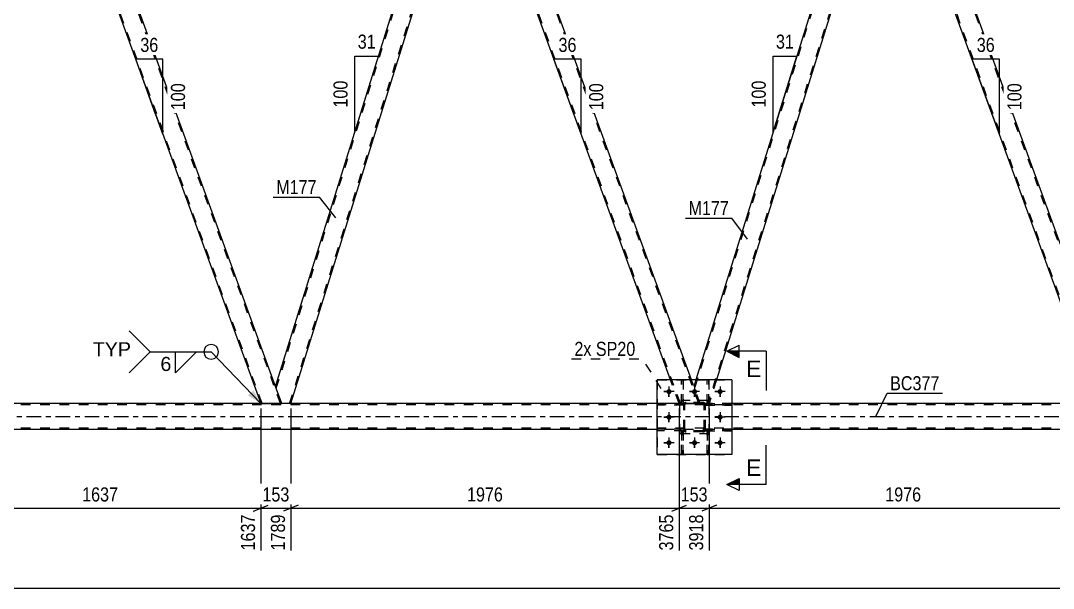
# Model space of a CAD drawing. Header units: millimetres. Extents: x 0 to 841, y 0 to 594.
# Drawn here: x 118.3 to 328.5, y 263.7 to 379.2 of the extents above; entities that cross this region are included whole.
import ezdxf

# ---------------------------------------------------------------- set-up
doc = ezdxf.new("R2010")
doc.units = ezdxf.units.MM
doc.linetypes.add('DXK_LINE_DOT2', pattern=[3.9198, 1.9599, -1.9599])
doc.linetypes.add('DXK_LINE_DOT3', pattern=[5.9187, 2.979, -0.9799, 0.9799, -0.9799])
doc.styles.add('Arial', font='ARIAL.TTF', dxfattribs={"height": 0.2})
doc.styles.add('Arial Narrow', font='ARIALN.TTF', dxfattribs={"height": 0.2})

# ---------------------------------------------------------------- blocks, each defined once
blk = doc.blocks.new('Part-122568727-5066 - 5055')
at = {"color": 7, "linetype": 'DXK_LINE_DOT2'}
for p, q in [((258.39, 295.72), (258.07, 295.72)), ((258.07, 295.72), (258.07, 290.89)), ((258.07, 295.12), (258.39, 295.12)), ((258.39, 290.89), (258.39, 295.72)), ((258.07, 290.89), (258.39, 290.89))]:
    blk.add_line(p, q, dxfattribs=at)
blk = doc.blocks.new('Part-122568727-5069 - 5055')
at = {"color": 2, "linetype": 'Continuous'}
for p, q in [((252.87, 306.09), (252.87, 306.09)), ((253.19, 306.09), (252.87, 306.09)), ((253.19, 306.09), (253.19, 306.09))]:
    blk.add_line(p, q, dxfattribs=at)
at = {"color": 7, "linetype": 'DXK_LINE_DOT2'}
for p, q in [((252.87, 301.24), (252.87, 306.09)), ((253.19, 301.24), (253.19, 306.09)), ((252.87, 301.84), (253.19, 301.84)), ((253.19, 301.24), (252.87, 301.24))]:
    blk.add_line(p, q, dxfattribs=at)
blk = doc.blocks.new('Part-122568727-5183 - 5055')
at = {"color": 2, "linetype": 'Continuous'}
for p, q in [((127.38, 422.49), (123.12, 422.49)), ((123.12, 422.49), (167.24, 301.27)), ((170.23, 304.74), (127.38, 422.49))]:
    blk.add_line(p, q, dxfattribs=at)
at = {"color": 7, "linetype": 'DXK_LINE_DOT2'}
for p, q in [((167.49, 301.27), (123.37, 422.49)), ((123.37, 422.49), (123.39, 422.49)), ((171.24, 301.27), (127.12, 422.49)), ((171.5, 301.27), (170.23, 304.74)), ((167.24, 301.27), (171.5, 301.27))]:
    blk.add_line(p, q, dxfattribs=at)
blk = doc.blocks.new('Part-122568727-5567 - 5055')
at = {"color": 7, "linetype": 'DXK_LINE_DOT2'}
for p, q in [((253.31, 301.01), (253.35, 301.19)), ((253.35, 301.19), (253.31, 301.01)), ((253.31, 295.97), (253.31, 301.01)), ((253.55, 301.01), (253.57, 301.1)), ((253.55, 295.97), (253.55, 301.01)), ((253.57, 301.1), (253.62, 301.18)), ((253.61, 301.45), (253.79, 301.49)), ((253.79, 301.49), (253.61, 301.45)), ((253.62, 301.18), (253.7, 301.23)), ((253.7, 301.23), (253.79, 301.25)), ((257.23, 301.49), (253.79, 301.49)), ((253.79, 301.25), (257.23, 301.25)), ((257.23, 301.49), (257.42, 301.45)), ((257.42, 301.45), (257.23, 301.49)), ((257.23, 301.25), (257.33, 301.23)), ((257.33, 301.23), (257.4, 301.18)), ((257.4, 301.18), (257.46, 301.1)), ((257.46, 301.1), (257.47, 301.01)), ((257.47, 295.97), (257.47, 301.01)), ((257.68, 301.19), (257.71, 301.01)), ((257.71, 301.01), (257.68, 301.19)), ((257.71, 295.97), (257.71, 301.01)), ((253.35, 295.78), (253.31, 295.97)), ((253.31, 295.97), (253.35, 295.78)), ((253.57, 295.87), (253.55, 295.97)), ((253.62, 295.8), (253.57, 295.87)), ((253.79, 295.49), (253.61, 295.52)), ((253.61, 295.52), (253.79, 295.49)), ((253.7, 295.74), (253.62, 295.8)), ((253.79, 295.73), (253.7, 295.74)), ((257.23, 295.73), (253.79, 295.73)), ((257.23, 295.49), (253.79, 295.49)), ((257.33, 295.74), (257.23, 295.73)), ((257.42, 295.52), (257.23, 295.49)), ((257.23, 295.49), (257.42, 295.52)), ((257.4, 295.8), (257.33, 295.74)), ((257.46, 295.87), (257.4, 295.8)), ((257.47, 295.97), (257.46, 295.87)), ((257.71, 295.97), (257.68, 295.78)), ((257.68, 295.78), (257.71, 295.97))]:
    blk.add_line(p, q, dxfattribs=at)
at = {"color": 7, "linetype": 'DXK_LINE_DOT3'}
blk.add_line((255.51, 298.49), (255.51, 298.49), dxfattribs=at)
at = {"color": 7, "linetype": 'DXK_LINE_DOT2'}
for centre, start, end in [((253.79, 301.01), 112.5, 157.5), ((253.79, 301.01), 112.5, 157.5), ((257.23, 301.01), 22.5, 67.5), ((257.23, 301.01), 22.5, 67.5), ((253.79, 295.97), 202.5, 247.5), ((253.79, 295.97), 202.5, 247.5), ((257.23, 295.97), 292.5, 337.5), ((257.23, 295.97), 292.5, 337.5)]:
    blk.add_arc(centre, 0.48, start, end, dxfattribs=at)
blk = doc.blocks.new('Part-122568727-5168 - 5055')
at = {"color": 2, "linetype": 'Continuous'}
for p, q in [((297.64, 422.49), (293.39, 422.49)), ((340.5, 304.74), (297.64, 422.49)), ((337.51, 301.27), (294.93, 418.24))]:
    blk.add_line(p, q, dxfattribs=at)
at = {"color": 7, "linetype": 'DXK_LINE_DOT2'}
for p, q in [((293.39, 422.49), (294.93, 418.24)), ((337.76, 301.27), (293.64, 422.49)), ((293.64, 422.49), (293.66, 422.49)), ((341.51, 301.27), (297.39, 422.49)), ((341.76, 301.27), (340.5, 304.74)), ((341.76, 301.27), (337.51, 301.27))]:
    blk.add_line(p, q, dxfattribs=at)
blk = doc.blocks.new('Part-122568727-5085 - 5055')
at = {"color": 7, "linetype": 'DXK_LINE_DOT2'}
for p, q in [((257.71, 295.73), (257.71, 296.05)), ((257.71, 296.05), (263.11, 296.05)), ((263.11, 295.73), (257.71, 295.73)), ((258.31, 295.73), (258.31, 296.05)), ((263.11, 296.05), (263.11, 295.73))]:
    blk.add_line(p, q, dxfattribs=at)
blk = doc.blocks.new('Part-122568727-5088 - 5055')
at = {"color": 7, "linetype": 'DXK_LINE_DOT2'}
for p, q in [((253.31, 301.25), (247.91, 301.25)), ((247.91, 300.93), (247.91, 301.25)), ((253.31, 300.93), (247.91, 300.93)), ((252.71, 300.93), (252.71, 301.25)), ((253.31, 301.25), (253.31, 300.93))]:
    blk.add_line(p, q, dxfattribs=at)
blk = doc.blocks.new('Part-122568727-5091 - 5055')
at = {"color": 7, "linetype": 'DXK_LINE_DOT2'}
for p, q in [((253.31, 296.05), (247.91, 296.05)), ((247.91, 295.73), (247.91, 296.05)), ((253.31, 295.73), (247.91, 295.73)), ((252.71, 295.73), (252.71, 296.05)), ((253.31, 296.05), (253.31, 295.73))]:
    blk.add_line(p, q, dxfattribs=at)
blk = doc.blocks.new('Part-122568727-5094 - 5055')
at = {"color": 2, "linetype": 'Continuous'}
for p, q in [((258.07, 306.09), (258.07, 306.09)), ((258.39, 306.09), (258.07, 306.09)), ((258.39, 306.09), (258.39, 306.09))]:
    blk.add_line(p, q, dxfattribs=at)
at = {"color": 7, "linetype": 'DXK_LINE_DOT2'}
for p, q in [((258.07, 301.24), (258.07, 306.09)), ((258.39, 301.24), (258.39, 306.09)), ((258.07, 301.84), (258.39, 301.84)), ((258.39, 301.24), (258.07, 301.24))]:
    blk.add_line(p, q, dxfattribs=at)
blk = doc.blocks.new('Part-122568727-5104 - 5055')
at = {"color": 7, "linetype": 'DXK_LINE_DOT2'}
for p, q in [((257.71, 300.93), (257.71, 301.25)), ((257.71, 301.25), (263.11, 301.25)), ((263.11, 300.93), (257.71, 300.93)), ((258.31, 300.93), (258.31, 301.25)), ((263.11, 301.25), (263.11, 300.93))]:
    blk.add_line(p, q, dxfattribs=at)
blk = doc.blocks.new('Part-122568727-5110 - 5055')
at = {"color": 7, "linetype": 'DXK_LINE_DOT2'}
for p, q in [((263.11, 301.25), (257.71, 301.25)), ((257.71, 301.25), (257.71, 300.93)), ((257.71, 300.93), (263.11, 300.93)), ((258.31, 300.93), (258.31, 301.25)), ((263.11, 300.93), (263.11, 301.25))]:
    blk.add_line(p, q, dxfattribs=at)
blk = doc.blocks.new('Part-122568727-5113 - 5055')
at = {"color": 7, "linetype": 'DXK_LINE_DOT2'}
for p, q in [((263.11, 296.05), (257.71, 296.05)), ((257.71, 296.05), (257.71, 295.73)), ((257.71, 295.73), (263.11, 295.73)), ((258.31, 295.73), (258.31, 296.05)), ((263.11, 295.73), (263.11, 296.05))]:
    blk.add_line(p, q, dxfattribs=at)
blk = doc.blocks.new('Part-122568727-5233 - 5055')
at = {"color": 7, "linetype": 'DXK_LINE_DOT2'}
for p, q in [((292.32, 422.49), (255.5, 304.37)), ((294.8, 418.61), (258.22, 301.27)), ((255.79, 306.09), (255.37, 304.74)), ((259.98, 306.09), (258.47, 301.27)), ((256.63, 301.27), (255.37, 304.74)), ((258.47, 301.27), (256.63, 301.27))]:
    blk.add_line(p, q, dxfattribs=at)
at = {"color": 2, "linetype": 'Continuous'}
for p, q in [((292.07, 422.49), (255.79, 306.09)), ((293.39, 422.49), (292.07, 422.49)), ((294.93, 418.24), (293.39, 422.49)), ((294.93, 418.24), (259.98, 306.09))]:
    blk.add_line(p, q, dxfattribs=at)
blk = doc.blocks.new('Part-122568727-5116 - 5055')
at = {"color": 7, "linetype": 'DXK_LINE_DOT2'}
for p, q in [((258.07, 301.24), (258.07, 306.09)), ((258.07, 306.09), (258.39, 306.09)), ((258.39, 306.09), (258.39, 301.24)), ((258.07, 301.84), (258.39, 301.84)), ((258.39, 301.24), (258.07, 301.24))]:
    blk.add_line(p, q, dxfattribs=at)
blk = doc.blocks.new('Part-122568727-5121 - 5055')
at = {"color": 7, "linetype": 'DXK_LINE_DOT2'}
for p, q in [((252.87, 290.89), (252.87, 295.72)), ((252.87, 295.72), (253.19, 295.72)), ((252.87, 295.12), (253.19, 295.12)), ((253.19, 295.72), (253.19, 290.89)), ((253.19, 290.89), (252.87, 290.89))]:
    blk.add_line(p, q, dxfattribs=at)
blk = doc.blocks.new('Part-122568727-5127 - 5055')
at = {"color": 7, "linetype": 'DXK_LINE_DOT2'}
for p, q in [((252.87, 301.24), (252.87, 306.09)), ((252.87, 306.09), (253.19, 306.09)), ((253.19, 306.09), (253.19, 301.24)), ((252.87, 301.84), (253.19, 301.84)), ((253.19, 301.24), (252.87, 301.24))]:
    blk.add_line(p, q, dxfattribs=at)
blk = doc.blocks.new('Part-122568727-5547 - 5055')
at = {"color": 7, "linetype": 'DXK_LINE_DOT2'}
for p, q in [((253.31, 301.01), (253.35, 301.19)), ((253.35, 301.19), (253.31, 301.01)), ((253.31, 295.97), (253.31, 301.01)), ((253.55, 301.01), (253.57, 301.1)), ((253.55, 295.97), (253.55, 301.01)), ((253.57, 301.1), (253.62, 301.18)), ((253.61, 301.45), (253.79, 301.49)), ((253.79, 301.49), (253.61, 301.45)), ((253.62, 301.18), (253.7, 301.23)), ((253.7, 301.23), (253.79, 301.25)), ((257.23, 301.49), (253.79, 301.49)), ((253.79, 301.25), (257.23, 301.25)), ((257.23, 301.49), (257.42, 301.45)), ((257.42, 301.45), (257.23, 301.49)), ((257.23, 301.25), (257.33, 301.23)), ((257.33, 301.23), (257.4, 301.18)), ((257.4, 301.18), (257.46, 301.1)), ((257.46, 301.1), (257.47, 301.01)), ((257.47, 295.97), (257.47, 301.01)), ((257.68, 301.19), (257.71, 301.01)), ((257.71, 301.01), (257.68, 301.19)), ((257.71, 295.97), (257.71, 301.01)), ((253.35, 295.78), (253.31, 295.97)), ((253.31, 295.97), (253.35, 295.78)), ((253.57, 295.87), (253.55, 295.97)), ((253.62, 295.8), (253.57, 295.87)), ((253.79, 295.49), (253.61, 295.52)), ((253.61, 295.52), (253.79, 295.49)), ((253.7, 295.74), (253.62, 295.8)), ((253.79, 295.73), (253.7, 295.74)), ((257.23, 295.73), (253.79, 295.73)), ((257.23, 295.49), (253.79, 295.49)), ((257.33, 295.74), (257.23, 295.73)), ((257.42, 295.52), (257.23, 295.49)), ((257.23, 295.49), (257.42, 295.52)), ((257.4, 295.8), (257.33, 295.74)), ((257.46, 295.87), (257.4, 295.8)), ((257.47, 295.97), (257.46, 295.87)), ((257.71, 295.97), (257.68, 295.78)), ((257.68, 295.78), (257.71, 295.97))]:
    blk.add_line(p, q, dxfattribs=at)
at = {"color": 7, "linetype": 'DXK_LINE_DOT3'}
blk.add_line((255.51, 298.49), (255.51, 298.49), dxfattribs=at)
at = {"color": 7, "linetype": 'DXK_LINE_DOT2'}
for centre, start, end in [((253.79, 301.01), 112.5, 157.5), ((253.79, 301.01), 112.5, 157.5), ((257.23, 301.01), 22.5, 67.5), ((257.23, 301.01), 22.5, 67.5), ((253.79, 295.97), 202.5, 247.5), ((253.79, 295.97), 202.5, 247.5), ((257.23, 295.97), 292.5, 337.5), ((257.23, 295.97), 292.5, 337.5)]:
    blk.add_arc(centre, 0.48, start, end, dxfattribs=at)
blk = doc.blocks.new('Part-122568727-5238 - 5055')
at = {"color": 2, "linetype": 'Continuous'}
for p, q in [((212.51, 422.49), (208.25, 422.49)), ((254.88, 306.09), (212.51, 422.49)), ((250.62, 306.09), (209.8, 418.24))]:
    blk.add_line(p, q, dxfattribs=at)
at = {"color": 7, "linetype": 'DXK_LINE_DOT2'}
for p, q in [((208.25, 422.49), (209.8, 418.24)), ((252.63, 301.27), (208.51, 422.49)), ((208.51, 422.49), (208.53, 422.49)), ((256.37, 301.27), (212.25, 422.49)), ((252.37, 301.27), (250.62, 306.09)), ((256.63, 301.27), (254.88, 306.09)), ((256.63, 301.27), (252.37, 301.27))]:
    blk.add_line(p, q, dxfattribs=at)
blk = doc.blocks.new('Part-122568727-5243 - 5055')
at = {"color": 2, "linetype": 'Continuous'}
for p, q in [((170.23, 304.74), (206.93, 422.49)), ((208.25, 422.49), (206.93, 422.49)), ((209.8, 418.24), (208.25, 422.49)), ((173.34, 301.27), (209.8, 418.24)), ((171.5, 301.27), (170.23, 304.74))]:
    blk.add_line(p, q, dxfattribs=at)
at = {"color": 7, "linetype": 'DXK_LINE_DOT2'}
for p, q in [((170.37, 304.37), (207.19, 422.49)), ((173.09, 301.27), (209.66, 418.61)), ((173.34, 301.27), (171.5, 301.27))]:
    blk.add_line(p, q, dxfattribs=at)
blk = doc.blocks.new('Part-122568727-5256 - 5055')
at = {"color": 2, "linetype": 'Continuous'}
for p, q in [((247.91, 301.27), (101.77, 301.27)), ((503.32, 301.27), (263.11, 301.27)), ((247.91, 295.99), (101.77, 295.99)), ((503.32, 295.99), (263.11, 295.99))]:
    blk.add_line(p, q, dxfattribs=at)
at = {"color": 7, "linetype": 'DXK_LINE_DOT2'}
for p, q in [((782.8, 301.03), (101.77, 301.03)), ((263.11, 301.27), (247.91, 301.27)), ((782.8, 296.23), (101.77, 296.23)), ((263.11, 295.99), (247.91, 295.99))]:
    blk.add_line(p, q, dxfattribs=at)
at = {"color": 7, "linetype": 'DXK_LINE_DOT3'}
blk.add_line((101.77, 298.63), (782.8, 298.63), dxfattribs=at)
blk = doc.blocks.new('Part-122568727-5260 - 5055')
at = {"color": 7, "linetype": 'DXK_LINE_DOT2'}
for p, q in [((258.51, 301.89), (252.51, 301.89)), ((252.51, 295.09), (252.51, 301.89)), ((258.51, 295.09), (258.51, 301.89)), ((258.51, 295.09), (252.51, 295.09))]:
    blk.add_line(p, q, dxfattribs=at)
blk = doc.blocks.new('Bolt-122568727-5290 - 5055')
at = {"linetype": 'Continuous'}
for points in [[(250.83, 303.69, -1), (249.79, 303.69, -1)], [(256.03, 303.69, -1), (254.99, 303.69, -1)], [(261.23, 303.69, -1), (260.19, 303.69, -1)], [(250.83, 298.49, -1), (249.79, 298.49, -1)], [(261.23, 298.49, -1), (260.19, 298.49, -1)], [(250.83, 293.29, -1), (249.79, 293.29, -1)], [(256.03, 293.29, -1), (254.99, 293.29, -1)], [(261.23, 293.29, -1), (260.19, 293.29, -1)]]:
    blk.add_hatch(color=1, dxfattribs=at).paths.add_polyline_path(points)
at = {"color": 1, "linetype": 'Continuous'}
for p, q in [((251.35, 303.69), (249.27, 303.69)), ((250.31, 304.73), (250.31, 302.65)), ((256.55, 303.69), (254.47, 303.69)), ((255.51, 304.73), (255.51, 302.65)), ((261.75, 303.69), (259.67, 303.69)), ((260.71, 304.73), (260.71, 302.65)), ((250.31, 299.53), (250.31, 297.45)), ((260.71, 299.53), (260.71, 297.45)), ((251.35, 298.49), (249.27, 298.49)), ((261.75, 298.49), (259.67, 298.49)), ((250.31, 294.33), (250.31, 292.25)), ((255.51, 294.33), (255.51, 292.25)), ((260.71, 294.33), (260.71, 292.25)), ((251.35, 293.29), (249.27, 293.29)), ((256.55, 293.29), (254.47, 293.29)), ((261.75, 293.29), (259.67, 293.29))]:
    blk.add_line(p, q, dxfattribs=at)
blk = doc.blocks.new('Part-122568727-5312 - 5055')
at = {"color": 7, "linetype": 'DXK_LINE_DOT2'}
for p, q in [((258.07, 290.89), (258.07, 295.72)), ((258.07, 295.72), (258.39, 295.72)), ((258.07, 295.12), (258.39, 295.12)), ((258.39, 295.72), (258.39, 290.89)), ((258.39, 290.89), (258.07, 290.89))]:
    blk.add_line(p, q, dxfattribs=at)
blk = doc.blocks.new('Bolt-122568727-5370 - 5055')
at = {"color": 1, "linetype": 'Continuous'}
for p, q in [((249.27, 303.69), (249.97, 303.69)), ((250.31, 304.73), (250.31, 304.03)), ((250.31, 302.65), (250.31, 303.34)), ((251.35, 303.69), (250.66, 303.69)), ((254.47, 303.69), (255.17, 303.69)), ((255.51, 304.73), (255.51, 304.03)), ((255.51, 302.65), (255.51, 303.34)), ((256.55, 303.69), (255.86, 303.69)), ((259.67, 303.69), (260.37, 303.69)), ((260.71, 304.73), (260.71, 304.03)), ((260.71, 302.65), (260.71, 303.34)), ((261.75, 303.69), (261.06, 303.69)), ((250.31, 299.53), (250.31, 298.83)), ((260.71, 299.53), (260.71, 298.83)), ((249.27, 298.49), (249.97, 298.49)), ((250.31, 297.45), (250.31, 298.14)), ((251.35, 298.49), (250.66, 298.49)), ((259.67, 298.49), (260.37, 298.49)), ((260.71, 297.45), (260.71, 298.14)), ((261.75, 298.49), (261.06, 298.49)), ((250.31, 294.33), (250.31, 293.63)), ((255.51, 294.33), (255.51, 293.63)), ((260.71, 294.33), (260.71, 293.63)), ((249.27, 293.29), (249.97, 293.29)), ((250.31, 292.25), (250.31, 292.94)), ((251.35, 293.29), (250.66, 293.29)), ((254.47, 293.29), (255.17, 293.29)), ((255.51, 292.25), (255.51, 292.94)), ((256.55, 293.29), (255.86, 293.29)), ((259.67, 293.29), (260.37, 293.29)), ((260.71, 292.25), (260.71, 292.94)), ((261.75, 293.29), (261.06, 293.29))]:
    blk.add_line(p, q, dxfattribs=at)
blk = doc.blocks.new('Part-122568727-5550 - 5055')
at = {"color": 7, "linetype": 'DXK_LINE_DOT2'}
for p, q in [((253.31, 301.25), (247.91, 301.25)), ((247.91, 301.25), (247.91, 300.93)), ((253.31, 300.93), (247.91, 300.93)), ((252.71, 300.93), (252.71, 301.25)), ((253.31, 300.93), (253.31, 301.25))]:
    blk.add_line(p, q, dxfattribs=at)
blk = doc.blocks.new('Part-122568727-5551 - 5055')
at = {"color": 7, "linetype": 'DXK_LINE_DOT2'}
for p, q in [((253.31, 296.05), (247.91, 296.05)), ((247.91, 296.05), (247.91, 295.73)), ((253.31, 295.73), (247.91, 295.73)), ((252.71, 295.73), (252.71, 296.05)), ((253.31, 295.73), (253.31, 296.05))]:
    blk.add_line(p, q, dxfattribs=at)
blk = doc.blocks.new('Part-122568727-5555 - 5055')
at = {"color": 7, "linetype": 'DXK_LINE_DOT2'}
for p, q in [((253.19, 295.72), (252.87, 295.72)), ((252.87, 295.72), (252.87, 290.89)), ((252.87, 295.12), (253.19, 295.12)), ((253.19, 290.89), (253.19, 295.72)), ((252.87, 290.89), (253.19, 290.89))]:
    blk.add_line(p, q, dxfattribs=at)
blk = doc.blocks.new('Part-122568727-5561 - 5055')
at = {"color": 2, "linetype": 'Continuous'}
for p, q in [((263.11, 306.09), (247.91, 306.09)), ((247.91, 290.89), (247.91, 306.09)), ((263.11, 306.09), (263.11, 290.89)), ((263.11, 290.89), (247.91, 290.89))]:
    blk.add_line(p, q, dxfattribs=at)
blk = doc.blocks.new('Part-122568727-5566 - 5055')
at = {"color": 7, "linetype": 'DXK_LINE_DOT2'}
for p, q in [((247.91, 306.09), (263.11, 306.09)), ((247.91, 306.09), (247.91, 290.89)), ((263.11, 306.09), (263.11, 290.89)), ((247.91, 290.89), (263.11, 290.89))]:
    blk.add_line(p, q, dxfattribs=at)
blk = doc.blocks.new('Part-122568727-5568 - 5055')
at = {"color": 7, "linetype": 'DXK_LINE_DOT2'}
for p, q in [((258.51, 301.89), (252.51, 301.89)), ((252.51, 295.09), (252.51, 301.89)), ((258.51, 295.09), (258.51, 301.89)), ((258.51, 295.09), (252.51, 295.09))]:
    blk.add_line(p, q, dxfattribs=at)
blk = doc.blocks.new('AngleDimension-122568727-5909 - 5055')
at = {"color": 7, "linetype": 'Continuous'}
for p, q in [((145.81, 360.14), (141.75, 371.31)), ((147.29, 371.31), (141.75, 371.31)), ((147.29, 356.09), (141.75, 371.31)), ((147.29, 356.09), (147.29, 371.31))]:
    blk.add_line(p, q, dxfattribs=at)
at = {"color": 0}
for points in [[(146.95, 372.21), (146.95, 376.41), (142.09, 376.41), (142.09, 372.21)], [(152.39, 367.04), (148.19, 367.04), (148.19, 360.36), (152.39, 360.36)]]:
    blk.add_wipeout(points, dxfattribs=at)
at = {"color": 3, "style": 'Arial Narrow'}
blk.add_text('36', height=2.863, dxfattribs=at).set_placement((142.69, 372.81))
blk.add_text('100', height=2.863, rotation=90.0002, dxfattribs=at).set_placement((151.79, 360.96))
blk = doc.blocks.new('AngleDimension-122568727-5804 - 5055')
at = {"color": 7, "linetype": 'Continuous'}
for p, q in [((316.08, 360.14), (312.02, 371.31)), ((317.56, 371.31), (312.02, 371.31)), ((317.56, 356.09), (312.02, 371.31)), ((317.56, 356.09), (317.56, 371.31))]:
    blk.add_line(p, q, dxfattribs=at)
at = {"color": 0}
for points in [[(317.21, 372.21), (317.21, 376.41), (312.36, 376.41), (312.36, 372.21)], [(322.66, 367.04), (318.46, 367.04), (318.46, 360.36), (322.66, 360.36)]]:
    blk.add_wipeout(points, dxfattribs=at)
at = {"color": 3, "style": 'Arial Narrow'}
blk.add_text('36', height=2.863, dxfattribs=at).set_placement((312.96, 372.81))
blk.add_text('100', height=2.863, rotation=90.0002, dxfattribs=at).set_placement((322.06, 360.96))
blk = doc.blocks.new('AngleDimension-122568727-5776 - 5055')
at = {"color": 7, "linetype": 'Continuous'}
for p, q in [((230.95, 360.14), (226.88, 371.31)), ((232.42, 371.31), (226.88, 371.31)), ((232.42, 356.09), (226.88, 371.31)), ((232.42, 356.09), (232.42, 371.31))]:
    blk.add_line(p, q, dxfattribs=at)
at = {"color": 0}
for points in [[(232.08, 372.21), (232.08, 376.41), (227.22, 376.41), (227.22, 372.21)], [(237.52, 367.04), (233.32, 367.04), (233.32, 360.36), (237.52, 360.36)]]:
    blk.add_wipeout(points, dxfattribs=at)
at = {"color": 3, "style": 'Arial Narrow'}
blk.add_text('36', height=2.863, dxfattribs=at).set_placement((227.82, 372.81))
blk.add_text('100', height=2.863, rotation=90.0002, dxfattribs=at).set_placement((236.92, 360.96))
blk = doc.blocks.new('StraightDimension-122568727-17815 - 5055')
at = {"color": 7, "linetype": 'Continuous'}
for p, q in [((167.24, 300.27), (167.24, 271.38)), ((101.77, 294.99), (101.77, 276.86)), ((103.27, 280.59), (100.27, 279.39)), ((101.77, 279.99), (167.24, 279.99)), ((165.74, 279.39), (168.74, 280.59))]:
    blk.add_line(p, q, dxfattribs=at)
at = {"color": 0}
blk.add_wipeout([(138.76, 280.74), (138.76, 284.94), (130.25, 284.94), (130.25, 280.74)], dxfattribs=at)
at = {"color": 0, "linetype": 'Continuous'}
for points in [[(101.17, 279.29), (96.97, 279.29), (96.97, 276.26), (101.17, 276.26)], [(166.64, 279.29), (162.44, 279.29), (162.44, 270.78), (166.64, 270.78)]]:
    blk.add_wipeout(points, dxfattribs=at)
at = {"color": 3, "style": 'Arial Narrow'}
blk.add_text('1637', height=2.863, dxfattribs=at).set_placement((130.85, 281.34))
at = {"color": 3, "linetype": 'Continuous', "style": 'Arial Narrow'}
for s, height, p in [('0', 2.86, (100.57, 276.86)), ('1637', 2.863, (166.04, 271.38))]:
    blk.add_text(s, height=height, rotation=90.0002, dxfattribs=at).set_placement(p)
blk = doc.blocks.new('AngleDimension-122568727-5923 - 5055')
at = {"color": 7, "linetype": 'Continuous'}
for p, q in [((186.37, 371.97), (191.19, 371.97)), ((186.37, 356.5), (191.19, 371.97)), ((186.37, 356.5), (186.37, 371.97)), ((186.83, 357.98), (191.19, 371.97))]:
    blk.add_line(p, q, dxfattribs=at)
at = {"color": 0}
for points in [[(191.2, 372.87), (191.2, 377.07), (186.35, 377.07), (186.35, 372.87)], [(185.47, 367.57), (181.27, 367.57), (181.27, 360.89), (185.47, 360.89)]]:
    blk.add_wipeout(points, dxfattribs=at)
at = {"color": 3, "style": 'Arial Narrow'}
blk.add_text('31', height=2.863, dxfattribs=at).set_placement((186.95, 373.47))
blk.add_text('100', height=2.863, rotation=90.0002, dxfattribs=at).set_placement((184.87, 361.49))
blk = doc.blocks.new('AngleDimension-122568727-5937 - 5055')
at = {"color": 7, "linetype": 'Continuous'}
for p, q in [((271.5, 371.97), (276.32, 371.97)), ((271.5, 356.5), (276.32, 371.97)), ((271.5, 356.5), (271.5, 371.97)), ((271.96, 357.98), (276.32, 371.97))]:
    blk.add_line(p, q, dxfattribs=at)
at = {"color": 0}
for points in [[(276.34, 372.87), (276.34, 377.07), (271.48, 377.07), (271.48, 372.87)], [(270.6, 367.58), (266.4, 367.58), (266.4, 360.89), (270.6, 360.89)]]:
    blk.add_wipeout(points, dxfattribs=at)
at = {"color": 3, "style": 'Arial Narrow'}
blk.add_text('31', height=2.863, dxfattribs=at).set_placement((272.08, 373.47))
blk.add_text('100', height=2.863, rotation=90.0002, dxfattribs=at).set_placement((270, 361.49))
blk = doc.blocks.new('StraightDimension-122568727-6405 - 5055')
at = {"color": 7, "linetype": 'Continuous'}
blk.add_line((55.55, 263.67), (799.42, 263.67), dxfattribs=at)
blk = doc.blocks.new('StraightDimension-122568727-17811 - 5055')
at = {"color": 7, "linetype": 'Continuous'}
for p, q in [((258.47, 300.27), (258.47, 271.38)), ((337.51, 300.27), (337.51, 271.38)), ((259.97, 280.59), (256.97, 279.39)), ((258.47, 279.99), (337.51, 279.99)), ((336.01, 279.39), (339.01, 280.59))]:
    blk.add_line(p, q, dxfattribs=at)
at = {"color": 0}
blk.add_wipeout([(302.25, 280.74), (302.25, 284.94), (293.73, 284.94), (293.73, 280.74)], dxfattribs=at)
at = {"color": 0, "linetype": 'Continuous'}
blk.add_wipeout([(336.91, 279.29), (332.71, 279.29), (332.71, 270.78), (336.91, 270.78)], dxfattribs=at)
at = {"color": 3, "style": 'Arial Narrow'}
blk.add_text('1976', height=2.863, dxfattribs=at).set_placement((294.33, 281.34))
at = {"color": 3, "linetype": 'Continuous', "style": 'Arial Narrow'}
blk.add_text('5893', height=2.863, rotation=90.0002, dxfattribs=at).set_placement((336.31, 271.38))
blk = doc.blocks.new('StraightDimension-122568727-17812 - 5055')
at = {"color": 7, "linetype": 'Continuous'}
for p, q in [((252.37, 300.27), (252.37, 271.38)), ((258.47, 300.27), (258.47, 271.38)), ((250.87, 279.39), (253.87, 280.59)), ((252.37, 279.99), (258.47, 279.99)), ((259.97, 280.59), (256.97, 279.39))]:
    blk.add_line(p, q, dxfattribs=at)
at = {"color": 0}
blk.add_wipeout([(258.77, 280.74), (258.77, 284.94), (252.08, 284.94), (252.08, 280.74)], dxfattribs=at)
at = {"color": 0, "linetype": 'Continuous'}
blk.add_wipeout([(257.87, 279.29), (253.67, 279.29), (253.67, 270.78), (257.87, 270.78)], dxfattribs=at)
at = {"color": 3, "style": 'Arial Narrow'}
blk.add_text('153', height=2.863, dxfattribs=at).set_placement((252.68, 281.34))
at = {"color": 3, "linetype": 'Continuous', "style": 'Arial Narrow'}
blk.add_text('3918', height=2.863, rotation=90.0002, dxfattribs=at).set_placement((257.27, 271.38))
blk = doc.blocks.new('StraightDimension-122568727-17813 - 5055')
at = {"color": 7, "linetype": 'Continuous'}
for p, q in [((173.34, 300.27), (173.34, 271.38)), ((252.37, 300.27), (252.37, 271.38)), ((174.84, 280.59), (171.84, 279.39)), ((173.34, 279.99), (252.37, 279.99)), ((250.87, 279.39), (253.87, 280.59))]:
    blk.add_line(p, q, dxfattribs=at)
at = {"color": 0}
blk.add_wipeout([(217.11, 280.74), (217.11, 284.94), (208.6, 284.94), (208.6, 280.74)], dxfattribs=at)
at = {"color": 0, "linetype": 'Continuous'}
blk.add_wipeout([(251.77, 279.29), (247.57, 279.29), (247.57, 270.78), (251.77, 270.78)], dxfattribs=at)
at = {"color": 3, "style": 'Arial Narrow'}
blk.add_text('1976', height=2.863, dxfattribs=at).set_placement((209.2, 281.34))
at = {"color": 3, "linetype": 'Continuous', "style": 'Arial Narrow'}
blk.add_text('3765', height=2.863, rotation=90.0002, dxfattribs=at).set_placement((251.17, 271.38))
blk = doc.blocks.new('StraightDimension-122568727-17814 - 5055')
at = {"color": 7, "linetype": 'Continuous'}
for p, q in [((167.24, 300.27), (167.24, 271.38)), ((173.34, 300.27), (173.34, 271.38)), ((165.74, 279.39), (168.74, 280.59)), ((167.24, 279.99), (173.34, 279.99)), ((174.84, 280.59), (171.84, 279.39))]:
    blk.add_line(p, q, dxfattribs=at)
at = {"color": 0}
blk.add_wipeout([(173.63, 280.74), (173.63, 284.94), (166.95, 284.94), (166.95, 280.74)], dxfattribs=at)
at = {"color": 0, "linetype": 'Continuous'}
blk.add_wipeout([(172.74, 279.29), (168.54, 279.29), (168.54, 270.78), (172.74, 270.78)], dxfattribs=at)
at = {"color": 3, "style": 'Arial Narrow'}
blk.add_text('153', height=2.863, dxfattribs=at).set_placement((167.55, 281.34))
at = {"color": 3, "linetype": 'Continuous', "style": 'Arial Narrow'}
blk.add_text('1789', height=2.863, rotation=90.0002, dxfattribs=at).set_placement((172.14, 271.38))
blk = doc.blocks.new('Mark-122568727-5239 - 5055')
at = {"color": 0}
blk.add_wipeout([(178.58, 343.87), (178.58, 346.87), (170.36, 346.87), (170.36, 343.87)], dxfattribs=at)
blk.add_wipeout([(178.58, 343.87), (178.58, 346.87), (170.36, 346.87), (170.36, 343.87)], dxfattribs=at)
at = {"color": 30, "linetype": 'Continuous'}
for p in [(169.76, 343.27), (182.47, 339.07)]:
    blk.add_line(p, (179.18, 343.27), dxfattribs=at)
at = {"color": 3, "style": 'Arial Narrow'}
blk.add_text('M177', height=2.863, dxfattribs=at).set_placement((170.36, 343.87))
blk = doc.blocks.new('Mark-122568727-5229 - 5055')
at = {"color": 0}
blk.add_wipeout([(262.51, 339.62), (262.51, 342.62), (254.29, 342.62), (254.29, 339.62)], dxfattribs=at)
blk.add_wipeout([(262.51, 339.62), (262.51, 342.62), (254.29, 342.62), (254.29, 339.62)], dxfattribs=at)
at = {"color": 30, "linetype": 'Continuous'}
for p in [(253.69, 339.02), (266.31, 334.73)]:
    blk.add_line(p, (263.11, 339.02), dxfattribs=at)
at = {"color": 3, "style": 'Arial Narrow'}
blk.add_text('M177', height=2.863, dxfattribs=at).set_placement((254.29, 339.62))
blk = doc.blocks.new('Mark-122568727-5252 - 5055')
at = {"color": 0}
blk.add_wipeout([(305.36, 303.97), (305.36, 306.97), (295.32, 306.97), (295.32, 303.97)], dxfattribs=at)
blk.add_wipeout([(305.36, 303.97), (305.36, 306.97), (295.32, 306.97), (295.32, 303.97)], dxfattribs=at)
at = {"color": 30, "linetype": 'Continuous'}
for p, q in [((292.48, 298.79), (294.72, 303.37)), ((294.72, 303.37), (305.96, 303.37))]:
    blk.add_line(p, q, dxfattribs=at)
at = {"color": 3, "style": 'Arial Narrow'}
blk.add_text('BC377', height=2.863, dxfattribs=at).set_placement((295.32, 303.97))
blk = doc.blocks.new('SectionMark-122568727-6746 - 5055')
at = {"linetype": 'Continuous'}
for points in [[(264.61, 311.92), (264.61, 310.67), (262.11, 311.92)], [(264.61, 286.05), (264.61, 284.8), (262.11, 284.8)]]:
    blk.add_hatch(color=6, dxfattribs=at).paths.add_polyline_path(points)
at = {"color": 6, "linetype": 'Continuous'}
for p, q in [((262.11, 311.92), (264.61, 313.17)), ((270.11, 311.92), (262.11, 311.92)), ((262.11, 311.92), (264.61, 310.67)), ((264.61, 310.67), (264.61, 313.17)), ((262.11, 284.8), (264.61, 286.05)), ((264.61, 286.05), (264.61, 283.55)), ((270.11, 284.8), (262.11, 284.8)), ((264.61, 283.55), (262.11, 284.8))]:
    blk.add_line(p, q, dxfattribs=at)
at = {"color": 0, "linetype": 'Continuous'}
for points in [[(269.11, 306.67), (269.11, 310.17), (266, 310.17), (266, 306.67)], [(269.11, 286.55), (269.11, 290.05), (266, 290.05), (266, 286.55)]]:
    blk.add_wipeout(points, dxfattribs=at)
at = {"color": 6, "linetype": 'Continuous'}
for p, q in [((270.11, 311.92), (270.11, 303.92)), ((270.11, 284.8), (270.11, 292.8))]:
    blk.add_line(p, q, dxfattribs=at)
at = {"color": 3, "linetype": 'Continuous', "style": 'Arial'}
for p in [(266, 306.67), (266, 286.55)]:
    blk.add_text('E', height=3.34, dxfattribs=at).set_placement(p)
blk = doc.blocks.new('WeldMark-122568727-6789 - 5055')
at = {"linetype": 'Continuous'}
blk.add_hatch(color=30, dxfattribs=at).paths.add_polyline_path([(165.7, 303.95), (167.24, 301.27), (164.62, 302.91)])
at = {"color": 3, "linetype": 'Continuous'}
for q in [(140.4, 316.08), (140.4, 307.5)]:
    blk.add_line((144.68, 311.79), q, dxfattribs=at)
at = {"color": 30, "linetype": 'Continuous'}
blk.add_line((167.24, 301.27), (157.11, 311.79), dxfattribs=at)
at = {"color": 3, "linetype": 'Continuous'}
for start, end in [(90, 270), (270, 90)]:
    blk.add_arc((157.11, 311.79), 1.5, start, end, dxfattribs=at)
at = {"color": 0}
blk.add_wipeout([(149.21, 307.69), (149.21, 311.09), (146.58, 311.09), (146.58, 307.69)], dxfattribs=at)
at = {"color": 30, "linetype": 'Continuous'}
blk.add_line((144.68, 311.79), (157.11, 311.79), dxfattribs=at)
at = {"color": 3, "linetype": 'Continuous'}
for p, q in [((149.86, 311.79), (154.15, 311.79)), ((154.15, 311.79), (149.86, 307.5)), ((149.86, 307.5), (149.86, 311.79))]:
    blk.add_line(p, q, dxfattribs=at)
at = {"color": 3, "style": 'Arial'}
blk.add_text('6', height=2.87, dxfattribs=at).set_placement((146.78, 307.89))
at = {"color": 0, "linetype": 'Continuous'}
blk.add_wipeout([(140.78, 310.89), (140.78, 313.89), (133.01, 313.89), (133.01, 310.89)], dxfattribs=at)
blk.add_wipeout([(140.78, 310.89), (140.78, 313.89), (133.01, 313.89), (133.01, 310.89)], dxfattribs=at)
at = {"color": 3, "linetype": 'Continuous', "style": 'Arial'}
blk.add_text('TYP', height=2.865, dxfattribs=at).set_placement((133.01, 310.89))
blk = doc.blocks.new('MarkSet-122568727-6947 - 5055')
at = {"color": 30, "linetype": 'DXK_LINE_DOT2'}
blk.add_line((248.72, 304.3), (244.96, 310.36), dxfattribs=at)
at = {"color": 0}
blk.add_wipeout([(234.52, 310.96), (234.52, 313.96), (231.05, 313.96), (231.05, 310.96)], dxfattribs=at)
blk.add_wipeout([(234.52, 310.96), (234.52, 313.96), (231.05, 313.96), (231.05, 310.96)], dxfattribs=at)
blk.add_wipeout([(243.46, 310.96), (243.46, 313.96), (235.42, 313.96), (235.42, 310.96)], dxfattribs=at)
blk.add_wipeout([(243.46, 310.96), (243.46, 313.96), (235.42, 313.96), (235.42, 310.96)], dxfattribs=at)
at = {"color": 30, "linetype": 'DXK_LINE_DOT2'}
blk.add_line((230.45, 310.36), (244.96, 310.36), dxfattribs=at)
at = {"color": 3, "style": 'Arial Narrow'}
for s, p in [('2x', (231.05, 310.96)), ('SP20', (235.42, 310.96))]:
    blk.add_text(s, height=2.863, dxfattribs=at).set_placement(p)

msp = doc.modelspace()

# ---------------------------------------------------------------- block references
for name in ['Part-122568727-5183 - 5055', 'Part-122568727-5243 - 5055', 'Part-122568727-5238 - 5055', 'Part-122568727-5233 - 5055', 'Part-122568727-5168 - 5055', 'Part-122568727-5561 - 5055', 'Part-122568727-5566 - 5055', 'Part-122568727-5069 - 5055', 'Part-122568727-5127 - 5055', 'Part-122568727-5094 - 5055', 'Part-122568727-5116 - 5055', 'Bolt-122568727-5290 - 5055', 'Bolt-122568727-5370 - 5055', 'Part-122568727-5256 - 5055', 'Part-122568727-5088 - 5055', 'Part-122568727-5550 - 5055', 'Part-122568727-5260 - 5055', 'Part-122568727-5568 - 5055', 'Part-122568727-5567 - 5055', 'Part-122568727-5547 - 5055', 'Part-122568727-5104 - 5055', 'Part-122568727-5110 - 5055', 'Part-122568727-5091 - 5055', 'Part-122568727-5551 - 5055', 'Part-122568727-5121 - 5055', 'Part-122568727-5555 - 5055', 'Part-122568727-5085 - 5055', 'Part-122568727-5113 - 5055', 'Part-122568727-5066 - 5055', 'Part-122568727-5312 - 5055']:
    msp.add_blockref(name, (0, 0))

# ---------------------------------------------------------------- next in the draw order: block references
for name in ['AngleDimension-122568727-5909 - 5055', 'AngleDimension-122568727-5923 - 5055', 'AngleDimension-122568727-5776 - 5055', 'AngleDimension-122568727-5937 - 5055', 'AngleDimension-122568727-5804 - 5055', 'StraightDimension-122568727-17815 - 5055']:
    msp.add_blockref(name, (0, 0))

# ---------------------------------------------------------------- next in the draw order: block references
msp.add_blockref('StraightDimension-122568727-6405 - 5055', (0, 0))

# ---------------------------------------------------------------- next in the draw order: block references
for name in ['Mark-122568727-5239 - 5055', 'Mark-122568727-5229 - 5055', 'MarkSet-122568727-6947 - 5055', 'StraightDimension-122568727-17811 - 5055']:
    msp.add_blockref(name, (0, 0))

# ---------------------------------------------------------------- next in the draw order: block references
for name in ['SectionMark-122568727-6746 - 5055', 'Mark-122568727-5252 - 5055', 'StraightDimension-122568727-17812 - 5055']:
    msp.add_blockref(name, (0, 0))

# ---------------------------------------------------------------- next in the draw order: block references
msp.add_blockref('StraightDimension-122568727-17813 - 5055', (0, 0))

# ---------------------------------------------------------------- next in the draw order: block references
msp.add_blockref('StraightDimension-122568727-17814 - 5055', (0, 0))

# ---------------------------------------------------------------- next in the draw order: block references
msp.add_blockref('WeldMark-122568727-6789 - 5055', (0, 0))

doc.saveas('drawing.dxf')
